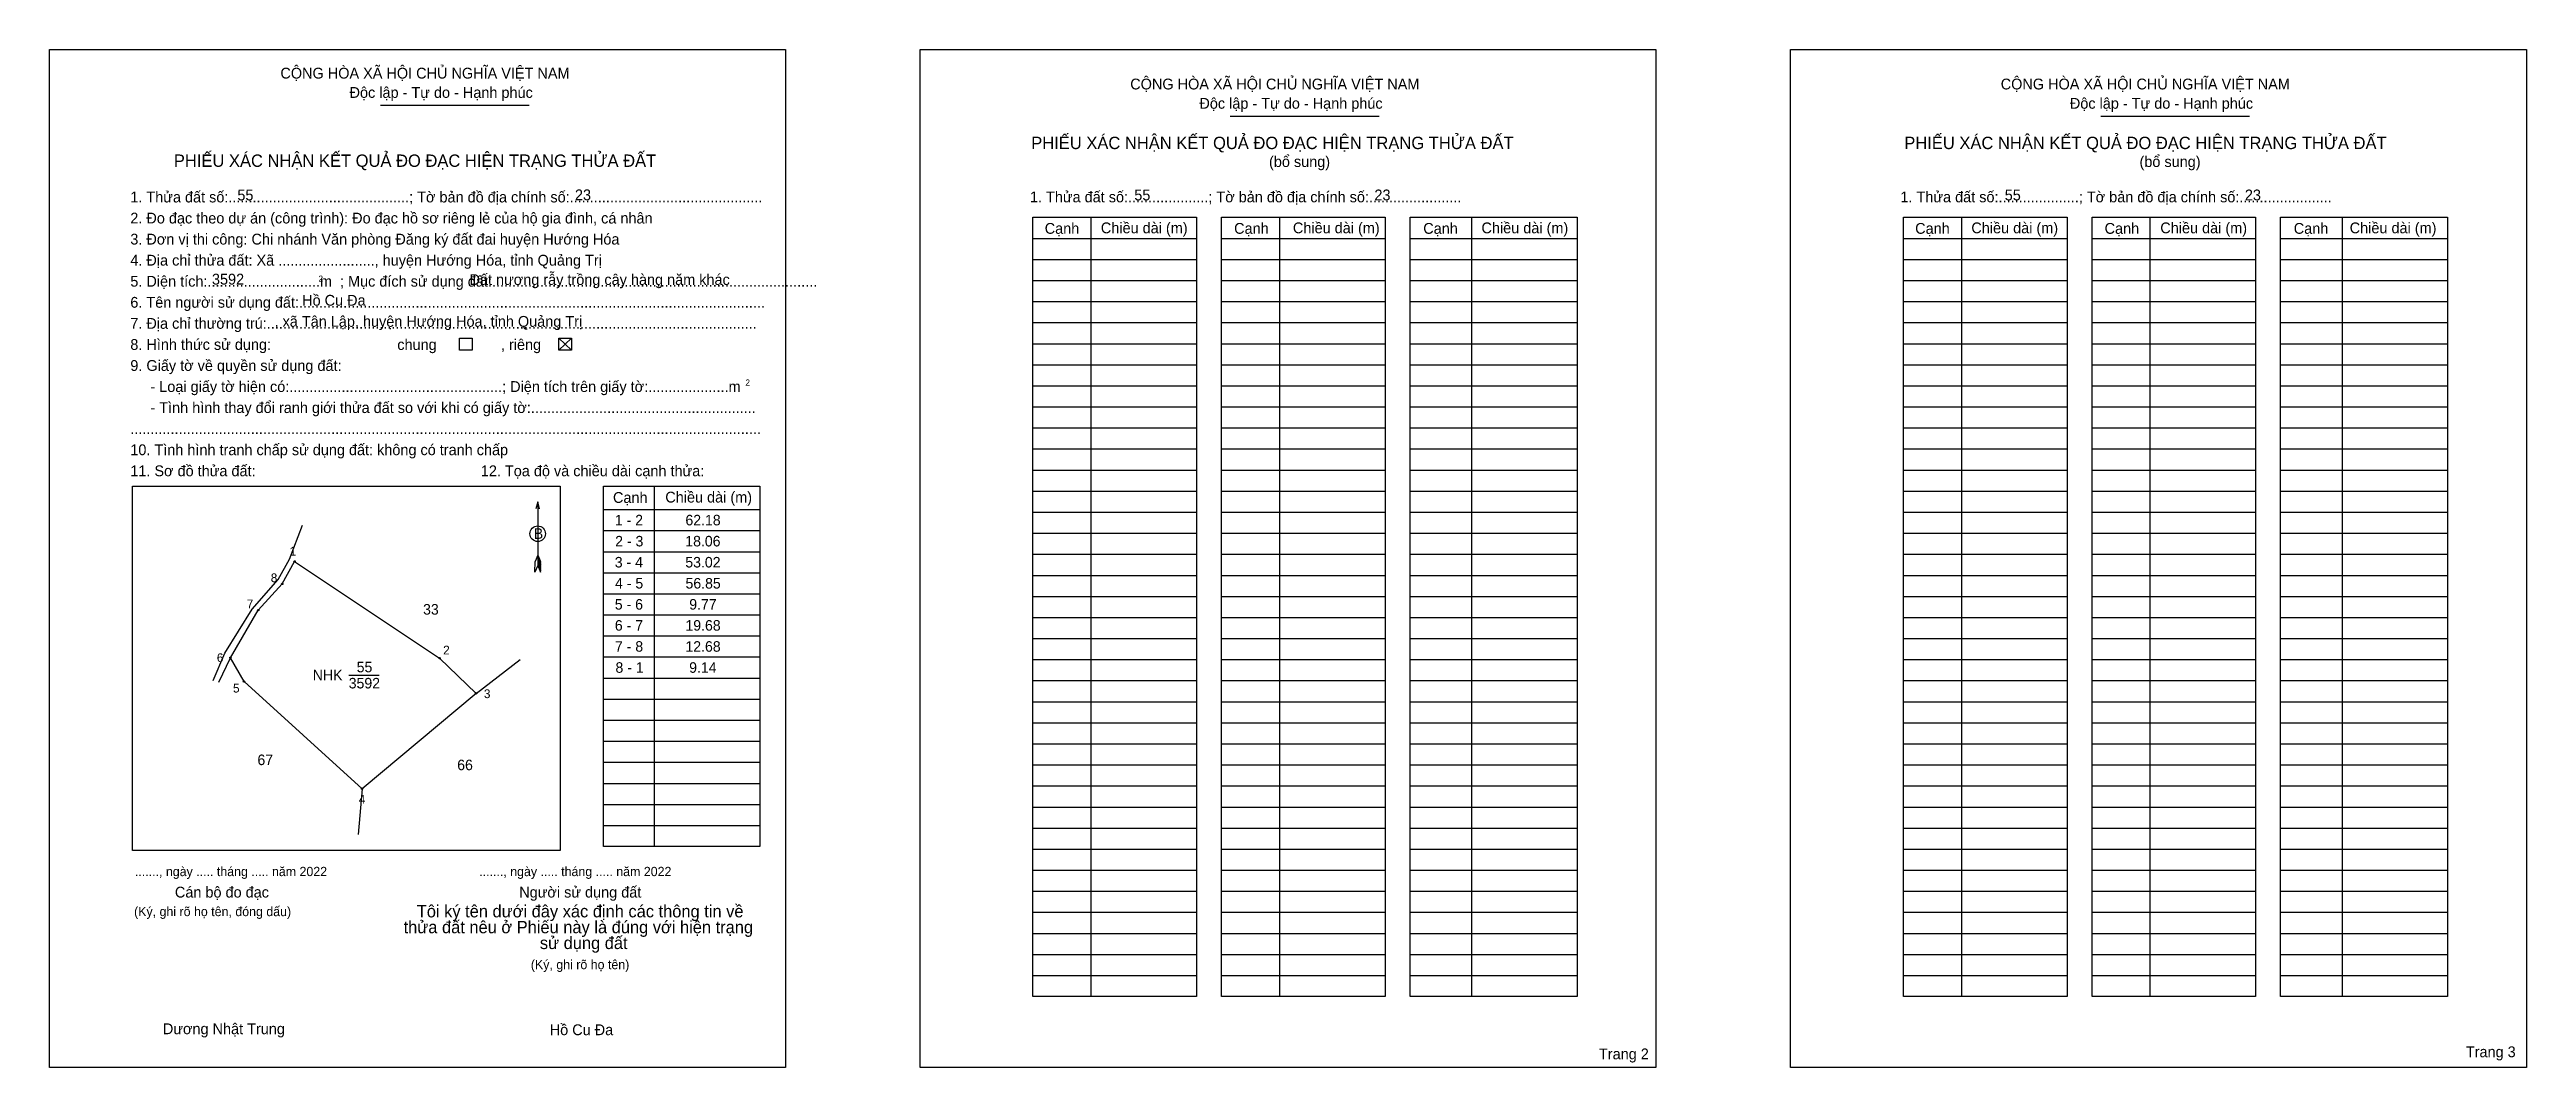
# Model space of a CAD drawing. Extents: x 548919 to 549802, y 1835631 to 1835994.
import ezdxf

# ---------------------------------------------------------------- set-up
doc = ezdxf.new("R2010")
doc.units = 0
for name, color, linetype in [('Level 1', 7, 'Continuous'), ('Level 10', 7, 'Continuous'), ('Level 11', 7, 'Continuous'), ('Level 13', 7, 'Continuous'), ('Level 2', 7, 'Continuous'), ('Level 25', 7, 'Continuous'), ('Level 48', 7, 'Continuous'), ('Level 50', 7, 'Continuous'), ('Level 52', 7, 'Continuous'), ('Level 55', 7, 'Continuous'), ('Level 6', 7, 'Continuous'), ('Level 9', 7, 'Continuous')]:
    doc.layers.add(name, color=color, linetype=linetype)

msp = doc.modelspace()

# ---------------------------------------------------------------- linework, layer by layer
at = {"layer": 'Level 1'}
for p, q in [((548918.9, 1835993.93), (548918.9, 1835993.93)), ((549229.3, 1835993.93), (549229.3, 1835993.93)), ((549036.9, 1835974.06), (549089.97, 1835974.06)), ((549339.94, 1835970.19), (549393.01, 1835970.19)), ((549650.35, 1835970.19), (549703.43, 1835970.19)), ((549290.25, 1835934.1), (549290.25, 1835656.22)), ((549357.48, 1835934.1), (549357.48, 1835656.22)), ((549425.97, 1835934.1), (549425.97, 1835656.22)), ((549600.66, 1835934.1), (549600.66, 1835656.22)), ((549667.9, 1835934.1), (549667.9, 1835656.22)), ((549736.39, 1835934.1), (549736.39, 1835656.22)), ((549269.59, 1835926.59), (549327.92, 1835926.59)), ((549336.83, 1835926.59), (549395.16, 1835926.59)), ((549404.07, 1835926.59), (549463.65, 1835926.59)), ((549580.01, 1835926.59), (549638.34, 1835926.59)), ((549647.24, 1835926.59), (549705.57, 1835926.59)), ((549714.48, 1835926.59), (549774.06, 1835926.59)), ((549269.59, 1835919.08), (549327.92, 1835919.08)), ((549336.83, 1835919.08), (549395.16, 1835919.08)), ((549404.07, 1835919.08), (549463.65, 1835919.08)), ((549580.01, 1835919.08), (549638.34, 1835919.08)), ((549647.24, 1835919.08), (549705.57, 1835919.08)), ((549714.48, 1835919.08), (549774.06, 1835919.08)), ((549269.59, 1835911.57), (549327.92, 1835911.57)), ((549269.59, 1835904.06), (549327.92, 1835904.06)), ((549336.83, 1835911.57), (549395.16, 1835911.57)), ((549336.83, 1835904.06), (549395.16, 1835904.06)), ((549404.07, 1835911.57), (549463.65, 1835911.57)), ((549404.07, 1835904.06), (549463.65, 1835904.06)), ((549580.01, 1835911.57), (549638.34, 1835911.57)), ((549580.01, 1835904.06), (549638.34, 1835904.06)), ((549647.24, 1835911.57), (549705.57, 1835911.57)), ((549647.24, 1835904.06), (549705.57, 1835904.06)), ((549714.48, 1835911.57), (549774.06, 1835911.57)), ((549714.48, 1835904.06), (549774.06, 1835904.06)), ((549269.59, 1835896.55), (549327.92, 1835896.55)), ((549336.83, 1835896.55), (549395.16, 1835896.55)), ((549404.07, 1835896.55), (549463.65, 1835896.55)), ((549580.01, 1835896.55), (549638.34, 1835896.55)), ((549647.24, 1835896.55), (549705.57, 1835896.55)), ((549714.48, 1835896.55), (549774.06, 1835896.55)), ((549100.5, 1835890.99), (549105.01, 1835886.78)), ((549100.5, 1835886.78), (549105.01, 1835890.99)), ((549269.59, 1835889.04), (549327.92, 1835889.04)), ((549336.83, 1835889.04), (549395.16, 1835889.04)), ((549404.07, 1835889.04), (549463.65, 1835889.04)), ((549580.01, 1835889.04), (549638.34, 1835889.04)), ((549647.24, 1835889.04), (549705.57, 1835889.04)), ((549714.48, 1835889.04), (549774.06, 1835889.04)), ((549269.59, 1835881.53), (549327.92, 1835881.53)), ((549336.83, 1835881.53), (549395.16, 1835881.53)), ((549404.07, 1835881.53), (549463.65, 1835881.53)), ((549580.01, 1835881.53), (549638.34, 1835881.53)), ((549647.24, 1835881.53), (549705.57, 1835881.53)), ((549714.48, 1835881.53), (549774.06, 1835881.53)), ((549269.59, 1835874.02), (549327.92, 1835874.02)), ((549336.83, 1835874.02), (549395.16, 1835874.02)), ((549404.07, 1835874.02), (549463.65, 1835874.02)), ((549580.01, 1835874.02), (549638.34, 1835874.02)), ((549647.24, 1835874.02), (549705.57, 1835874.02)), ((549714.48, 1835874.02), (549774.06, 1835874.02)), ((549269.59, 1835866.51), (549327.92, 1835866.51)), ((549336.83, 1835866.51), (549395.16, 1835866.51)), ((549404.07, 1835866.51), (549463.65, 1835866.51)), ((549580.01, 1835866.51), (549638.34, 1835866.51)), ((549647.24, 1835866.51), (549705.57, 1835866.51)), ((549714.48, 1835866.51), (549774.06, 1835866.51)), ((549269.59, 1835859), (549327.92, 1835859)), ((549269.59, 1835851.49), (549327.92, 1835851.49)), ((549336.83, 1835859), (549395.16, 1835859)), ((549336.83, 1835851.49), (549395.16, 1835851.49)), ((549404.07, 1835859), (549463.65, 1835859)), ((549404.07, 1835851.49), (549463.65, 1835851.49)), ((549580.01, 1835859), (549638.34, 1835859)), ((549580.01, 1835851.49), (549638.34, 1835851.49)), ((549647.24, 1835859), (549705.57, 1835859)), ((549647.24, 1835851.49), (549705.57, 1835851.49)), ((549714.48, 1835859), (549774.06, 1835859)), ((549714.48, 1835851.49), (549774.06, 1835851.49)), ((549269.59, 1835843.98), (549327.92, 1835843.98)), ((549336.83, 1835843.98), (549395.16, 1835843.98)), ((549404.07, 1835843.98), (549463.65, 1835843.98)), ((549580.01, 1835843.98), (549638.34, 1835843.98)), ((549647.24, 1835843.98), (549705.57, 1835843.98)), ((549714.48, 1835843.98), (549774.06, 1835843.98)), ((548948.45, 1835838.23), (548948.45, 1835838.23)), ((549134.46, 1835838.27), (549134.46, 1835709.72)), ((549269.59, 1835836.47), (549327.92, 1835836.47)), ((549336.83, 1835836.47), (549395.16, 1835836.47)), ((549404.07, 1835836.47), (549463.65, 1835836.47)), ((549580.01, 1835836.47), (549638.34, 1835836.47)), ((549647.24, 1835836.47), (549705.57, 1835836.47)), ((549714.48, 1835836.47), (549774.06, 1835836.47)), ((549092.97, 1835832.61), (549092.97, 1835809.9)), ((549116.44, 1835829.88), (549172.14, 1835829.88)), ((549269.59, 1835828.96), (549327.92, 1835828.96)), ((549336.83, 1835828.96), (549395.16, 1835828.96)), ((549404.07, 1835828.96), (549463.65, 1835828.96)), ((549580.01, 1835828.96), (549638.34, 1835828.96)), ((549647.24, 1835828.96), (549705.57, 1835828.96)), ((549714.48, 1835828.96), (549774.06, 1835828.96)), ((549116.44, 1835822.37), (549172.14, 1835822.37)), ((549269.59, 1835821.45), (549327.92, 1835821.45)), ((549336.83, 1835821.45), (549395.16, 1835821.45)), ((549404.07, 1835821.45), (549463.65, 1835821.45)), ((549580.01, 1835821.45), (549638.34, 1835821.45)), ((549647.24, 1835821.45), (549705.57, 1835821.45)), ((549714.48, 1835821.45), (549774.06, 1835821.45)), ((549091.97, 1835807.58), (549092.02, 1835811.33)), ((549092.97, 1835809.9), (549091.97, 1835807.58)), ((549092.97, 1835813.65), (549092.02, 1835811.33)), ((549092.97, 1835813.65), (549093.93, 1835811.33)), ((549092.97, 1835813.32), (549093.93, 1835811)), ((549092.97, 1835813), (549093.93, 1835810.67)), ((549092.97, 1835812.67), (549093.94, 1835810.33)), ((549092.97, 1835812.34), (549093.94, 1835810)), ((549092.97, 1835812.01), (549093.94, 1835809.66)), ((549092.97, 1835811.69), (549093.94, 1835809.32)), ((549092.97, 1835811.36), (549093.96, 1835808.98)), ((549092.97, 1835811.03), (549093.96, 1835808.64)), ((549092.97, 1835810.71), (549093.96, 1835808.31)), ((549092.97, 1835810.38), (549093.97, 1835807.98)), ((549092.97, 1835809.9), (549093.97, 1835807.58)), ((549093.97, 1835807.58), (549093.93, 1835811.33)), ((549116.44, 1835814.86), (549172.14, 1835814.86)), ((549116.44, 1835807.35), (549172.14, 1835807.35)), ((549269.59, 1835813.94), (549327.92, 1835813.94)), ((549336.83, 1835813.94), (549395.16, 1835813.94)), ((549404.07, 1835813.94), (549463.65, 1835813.94)), ((549580.01, 1835813.94), (549638.34, 1835813.94)), ((549647.24, 1835813.94), (549705.57, 1835813.94)), ((549714.48, 1835813.94), (549774.06, 1835813.94)), ((549116.44, 1835799.84), (549172.14, 1835799.84)), ((549269.59, 1835806.43), (549327.92, 1835806.43)), ((549269.59, 1835798.91), (549327.92, 1835798.91)), ((549336.83, 1835806.43), (549395.16, 1835806.43)), ((549336.83, 1835798.91), (549395.16, 1835798.91)), ((549404.07, 1835806.43), (549463.65, 1835806.43)), ((549404.07, 1835798.91), (549463.65, 1835798.91)), ((549580.01, 1835806.43), (549638.34, 1835806.43)), ((549580.01, 1835798.91), (549638.34, 1835798.91)), ((549647.24, 1835806.43), (549705.57, 1835806.43)), ((549647.24, 1835798.91), (549705.57, 1835798.91)), ((549714.48, 1835806.43), (549774.06, 1835806.43)), ((549714.48, 1835798.91), (549774.06, 1835798.91)), ((549116.44, 1835792.33), (549172.14, 1835792.33)), ((549269.59, 1835791.4), (549327.92, 1835791.4)), ((549336.83, 1835791.4), (549395.16, 1835791.4)), ((549404.07, 1835791.4), (549463.65, 1835791.4)), ((549580.01, 1835791.4), (549638.34, 1835791.4)), ((549647.24, 1835791.4), (549705.57, 1835791.4)), ((549714.48, 1835791.4), (549774.06, 1835791.4)), ((549116.44, 1835784.82), (549172.14, 1835784.82)), ((549269.59, 1835783.89), (549327.92, 1835783.89)), ((549336.83, 1835783.89), (549395.16, 1835783.89)), ((549404.07, 1835783.89), (549463.65, 1835783.89)), ((549580.01, 1835783.89), (549638.34, 1835783.89)), ((549647.24, 1835783.89), (549705.57, 1835783.89)), ((549714.48, 1835783.89), (549774.06, 1835783.89)), ((549116.44, 1835777.31), (549172.14, 1835777.31)), ((549269.59, 1835776.38), (549327.92, 1835776.38)), ((549336.83, 1835776.38), (549395.16, 1835776.38)), ((549404.07, 1835776.38), (549463.65, 1835776.38)), ((549580.01, 1835776.38), (549638.34, 1835776.38)), ((549647.24, 1835776.38), (549705.57, 1835776.38)), ((549714.48, 1835776.38), (549774.06, 1835776.38)), ((549116.44, 1835769.8), (549172.14, 1835769.8)), ((549269.59, 1835768.87), (549327.92, 1835768.87)), ((549336.83, 1835768.87), (549395.16, 1835768.87)), ((549404.07, 1835768.87), (549463.65, 1835768.87)), ((549580.01, 1835768.87), (549638.34, 1835768.87)), ((549647.24, 1835768.87), (549705.57, 1835768.87)), ((549714.48, 1835768.87), (549774.06, 1835768.87)), ((549116.44, 1835762.29), (549172.14, 1835762.29)), ((549116.44, 1835754.78), (549172.14, 1835754.78)), ((549269.59, 1835761.36), (549327.92, 1835761.36)), ((549269.59, 1835753.85), (549327.92, 1835753.85)), ((549336.83, 1835761.36), (549395.16, 1835761.36)), ((549336.83, 1835753.85), (549395.16, 1835753.85)), ((549404.07, 1835761.36), (549463.65, 1835761.36)), ((549404.07, 1835753.85), (549463.65, 1835753.85)), ((549580.01, 1835761.36), (549638.34, 1835761.36)), ((549580.01, 1835753.85), (549638.34, 1835753.85)), ((549647.24, 1835761.36), (549705.57, 1835761.36)), ((549647.24, 1835753.85), (549705.57, 1835753.85)), ((549714.48, 1835761.36), (549774.06, 1835761.36)), ((549714.48, 1835753.85), (549774.06, 1835753.85)), ((549116.44, 1835747.27), (549172.14, 1835747.27)), ((549269.59, 1835746.34), (549327.92, 1835746.34)), ((549336.83, 1835746.34), (549395.16, 1835746.34)), ((549404.07, 1835746.34), (549463.65, 1835746.34)), ((549580.01, 1835746.34), (549638.34, 1835746.34)), ((549647.24, 1835746.34), (549705.57, 1835746.34)), ((549714.48, 1835746.34), (549774.06, 1835746.34)), ((549116.44, 1835739.76), (549172.14, 1835739.76)), ((549269.59, 1835738.83), (549327.92, 1835738.83)), ((549336.83, 1835738.83), (549395.16, 1835738.83)), ((549404.07, 1835738.83), (549463.65, 1835738.83)), ((549580.01, 1835738.83), (549638.34, 1835738.83)), ((549647.24, 1835738.83), (549705.57, 1835738.83)), ((549714.48, 1835738.83), (549774.06, 1835738.83)), ((549116.44, 1835732.25), (549172.14, 1835732.25)), ((549269.59, 1835731.32), (549327.92, 1835731.32)), ((549336.83, 1835731.32), (549395.16, 1835731.32)), ((549404.07, 1835731.32), (549463.65, 1835731.32)), ((549580.01, 1835731.32), (549638.34, 1835731.32)), ((549647.24, 1835731.32), (549705.57, 1835731.32)), ((549714.48, 1835731.32), (549774.06, 1835731.32)), ((549116.44, 1835724.74), (549172.14, 1835724.74)), ((549269.59, 1835723.81), (549327.92, 1835723.81)), ((549336.83, 1835723.81), (549395.16, 1835723.81)), ((549404.07, 1835723.81), (549463.65, 1835723.81)), ((549580.01, 1835723.81), (549638.34, 1835723.81)), ((549647.24, 1835723.81), (549705.57, 1835723.81)), ((549714.48, 1835723.81), (549774.06, 1835723.81)), ((549116.44, 1835717.23), (549172.14, 1835717.23)), ((549269.59, 1835716.3), (549327.92, 1835716.3)), ((549336.83, 1835716.3), (549395.16, 1835716.3)), ((549404.07, 1835716.3), (549463.65, 1835716.3)), ((549580.01, 1835716.3), (549638.34, 1835716.3)), ((549647.24, 1835716.3), (549705.57, 1835716.3)), ((549714.48, 1835716.3), (549774.06, 1835716.3)), ((549101, 1835708.27), (549101, 1835708.27)), ((549269.59, 1835708.79), (549327.92, 1835708.79)), ((549269.59, 1835701.28), (549327.92, 1835701.28)), ((549336.83, 1835708.79), (549395.16, 1835708.79)), ((549336.83, 1835701.28), (549395.16, 1835701.28)), ((549404.07, 1835708.79), (549463.65, 1835708.79)), ((549404.07, 1835701.28), (549463.65, 1835701.28)), ((549580.01, 1835708.79), (549638.34, 1835708.79)), ((549580.01, 1835701.28), (549638.34, 1835701.28)), ((549647.24, 1835708.79), (549705.57, 1835708.79)), ((549647.24, 1835701.28), (549705.57, 1835701.28)), ((549714.48, 1835708.79), (549774.06, 1835708.79)), ((549714.48, 1835701.28), (549774.06, 1835701.28)), ((549269.59, 1835693.77), (549327.92, 1835693.77)), ((549336.83, 1835693.77), (549395.16, 1835693.77)), ((549404.07, 1835693.77), (549463.65, 1835693.77)), ((549580.01, 1835693.77), (549638.34, 1835693.77)), ((549647.24, 1835693.77), (549705.57, 1835693.77)), ((549714.48, 1835693.77), (549774.06, 1835693.77)), ((549269.59, 1835686.26), (549327.92, 1835686.26)), ((549336.83, 1835686.26), (549395.16, 1835686.26)), ((549404.07, 1835686.26), (549463.65, 1835686.26)), ((549580.01, 1835686.26), (549638.34, 1835686.26)), ((549647.24, 1835686.26), (549705.57, 1835686.26)), ((549714.48, 1835686.26), (549774.06, 1835686.26)), ((549269.59, 1835678.75), (549327.92, 1835678.75)), ((549336.83, 1835678.75), (549395.16, 1835678.75)), ((549404.07, 1835678.75), (549463.65, 1835678.75)), ((549580.01, 1835678.75), (549638.34, 1835678.75)), ((549647.24, 1835678.75), (549705.57, 1835678.75)), ((549714.48, 1835678.75), (549774.06, 1835678.75)), ((549269.59, 1835671.24), (549327.92, 1835671.24)), ((549336.83, 1835671.24), (549395.16, 1835671.24)), ((549404.07, 1835671.24), (549463.65, 1835671.24)), ((549580.01, 1835671.24), (549638.34, 1835671.24)), ((549647.24, 1835671.24), (549705.57, 1835671.24)), ((549714.48, 1835671.24), (549774.06, 1835671.24)), ((549269.59, 1835663.73), (549327.92, 1835663.73)), ((549336.83, 1835663.73), (549395.16, 1835663.73)), ((549404.07, 1835663.73), (549463.65, 1835663.73)), ((549580.01, 1835663.73), (549638.34, 1835663.73)), ((549647.24, 1835663.73), (549705.57, 1835663.73)), ((549714.48, 1835663.73), (549774.06, 1835663.73)), ((549181.35, 1835630.94), (549181.35, 1835630.94)), ((549491.75, 1835630.94), (549491.75, 1835630.94))]:
    msp.add_line(p, q, dxfattribs=at)
for points in [[(549269.59, 1835934.1), (549327.92, 1835934.1), (549327.92, 1835656.22), (549269.59, 1835656.22)], [(549336.83, 1835934.1), (549395.16, 1835934.1), (549395.16, 1835656.22), (549336.83, 1835656.22)], [(549404.07, 1835934.1), (549463.65, 1835934.1), (549463.65, 1835656.22), (549404.07, 1835656.22)], [(549580.01, 1835934.1), (549638.34, 1835934.1), (549638.34, 1835656.22), (549580.01, 1835656.22)], [(549647.24, 1835934.1), (549705.57, 1835934.1), (549705.57, 1835656.22), (549647.24, 1835656.22)], [(549714.48, 1835934.1), (549774.06, 1835934.1), (549774.06, 1835656.22), (549714.48, 1835656.22)], [(548948.45, 1835838.23), (549101, 1835838.23), (549101, 1835708.27), (548948.45, 1835708.27)], [(549116.44, 1835838.27), (549172.14, 1835838.27), (549172.14, 1835709.72), (549116.44, 1835709.72)]]:
    msp.add_lwpolyline(points, close=True, dxfattribs=at)
msp.add_lwpolyline([(549093.62, 1835830.2), (549092.97, 1835832.61), (549092.32, 1835830.2)], dxfattribs=at)
msp.add_circle((549092.97, 1835821.26), 2.77, dxfattribs=at)
at = {"layer": 'Level 10'}
msp.add_lwpolyline([(549071, 1835764.34), (549030.32, 1835730.33), (548988.25, 1835768.56), (548983.38, 1835777.03), (548993.31, 1835794.02), (549001.87, 1835803.37), (549006.26, 1835811.39), (549057.97, 1835776.85)], close=True, dxfattribs=at)
at = {"layer": 'Level 11'}
for centre in [(549006.26, 1835811.39), (549001.87, 1835803.37), (548993.31, 1835794.02), (548983.38, 1835777.03), (549057.97, 1835776.85), (548988.25, 1835768.56), (549071, 1835764.34), (549071, 1835764.34), (549030.32, 1835730.33)]:
    msp.add_circle(centre, 0.25, dxfattribs=at)
at = {"layer": 'Level 2'}
for points in [[(548918.89, 1835993.93), (549181.34, 1835993.93), (549181.34, 1835630.94), (548918.89, 1835630.94)], [(549229.3, 1835993.93), (549491.75, 1835993.93), (549491.75, 1835630.94), (549229.3, 1835630.94)], [(549539.72, 1835993.93), (549802.16, 1835993.93), (549802.16, 1835630.94), (549539.72, 1835630.94)]]:
    msp.add_lwpolyline(points, close=True, dxfattribs=at)
at = {"layer": 'Level 25'}
msp.add_line((548988.25, 1835768.56), (549030.32, 1835730.33), dxfattribs=at)
at = {"layer": 'Level 50'}
for points in [[(549065.04, 1835890.99), (549069.55, 1835890.99), (549069.55, 1835886.78), (549065.04, 1835886.78)], [(549100.5, 1835890.99), (549105.01, 1835890.99), (549105.01, 1835886.78), (549100.5, 1835886.78)]]:
    msp.add_lwpolyline(points, close=True, dxfattribs=at)
at = {"layer": 'Level 9'}
for p, q in [((549004.42, 1835812.18), (549009.12, 1835824.37)), ((549000.43, 1835804.89), (549004.42, 1835812.18)), ((548991.14, 1835794.31), (549000.43, 1835804.89)), ((548981.38, 1835778.73), (548991.14, 1835794.31)), ((548977.3, 1835768.92), (548981.38, 1835778.73)), ((548979.22, 1835768.32), (548983.38, 1835777.03)), ((549071, 1835764.34), (549086.67, 1835776.37)), ((549025.57, 1835770.86), (549036.45, 1835770.86)), ((549030.32, 1835730.33), (549028.99, 1835714.04))]:
    msp.add_line(p, q, dxfattribs=at)

# ---------------------------------------------------------------- texts
at = {"layer": 'Level 1'}
for s, height, p in [('CỘNG HÒA XÃ HỘI CHỦ NGHĨA VIỆT NAM', 3.8551, (549001.22, 1835983.58)), ('CỘNG HÒA XÃ HỘI CHỦ NGHĨA VIỆT NAM', 3.8551, (549304.27, 1835979.7)), ('CỘNG HÒA XÃ HỘI CHỦ NGHĨA VIỆT NAM', 3.8551, (549614.68, 1835979.7)), ('Độc lập - Tự do - Hạnh phúc', 3.8551, (549025.88, 1835976.7)), ('Độc lập - Tự do - Hạnh phúc', 3.8551, (549328.93, 1835972.82)), ('Độc lập - Tự do - Hạnh phúc', 3.8551, (549639.34, 1835972.82)), ('PHIẾU XÁC NHẬN KẾT QUẢ ĐO ĐẠC HIỆN TRẠNG THỬA ĐẤT', 4.4063, (548963.23, 1835952.1)), ('PHIẾU XÁC NHẬN KẾT QUẢ ĐO ĐẠC HIỆN TRẠNG THỬA ĐẤT', 4.4063, (549268.97, 1835958.43)), ('PHIẾU XÁC NHẬN KẾT QUẢ ĐO ĐẠC HIỆN TRẠNG THỬA ĐẤT', 4.4063, (549580.3, 1835958.43)), ('(bổ sung)', 3.855, (549353.76, 1835952.04)), ('(bổ sung)', 3.855, (549664.18, 1835952.04)), ('1. Thửa đất số:.............................................; Tờ bản đồ địa chính số:................................................', 3.85506, (548947.7, 1835939.41)), ('1. Thửa đất số:....................; Tờ bản đồ địa chính số:.......................', 3.8551, (549268.51, 1835939.45)), ('1. Thửa đất số:....................; Tờ bản đồ địa chính số:.......................', 3.8551, (549578.92, 1835939.45)), ('2. Đo đạc theo dự án (công trình): Đo đạc hồ sơ riêng lẻ của hộ gia đình, cá nhân', 3.8551, (548947.7, 1835931.9)), ('Cạnh', 3.855, (549273.77, 1835928.22)), ('Chiều dài (m)', 3.8551, (549293.79, 1835928.41)), ('Cạnh', 3.855, (549341.32, 1835928.22)), ('Chiều dài (m)', 3.8551, (549362.28, 1835928.41)), ('Cạnh', 3.855, (549408.76, 1835928.22)), ('Chiều dài (m)', 3.8551, (549429.52, 1835928.41)), ('Cạnh', 3.855, (549584.18, 1835928.22)), ('Chiều dài (m)', 3.8551, (549604.21, 1835928.41)), ('Cạnh', 3.855, (549651.73, 1835928.22)), ('Chiều dài (m)', 3.8551, (549671.59, 1835928.41)), ('Cạnh', 3.855, (549719.18, 1835928.22)), ('Chiều dài (m)', 3.8551, (549739.13, 1835928.41)), ('3. Đơn vị thi công: Chi nhánh Văn phòng Đăng ký đất đai huyện Hướng Hóa', 3.8551, (548947.7, 1835924.39)), ('4. Địa chỉ thửa đất: Xã ........................, huyện Hướng Hóa, tỉnh Quảng Trị', 3.8551, (548947.7, 1835916.88)), ('5. Diện tích:............................m  ; Mục đích sử dụng đất:.................................................................................', 3.85506, (548947.7, 1835909.37)), ('2', 2.2, (549014.79, 1835911.12)), ('6. Tên người sử dụng đất:....................................................................................................................', 3.85506, (548947.7, 1835901.86)), ('7. Địa chỉ thường trú:..........................................................................................................................', 3.85506, (548947.7, 1835894.35)), ('chung                , riêng', 3.8551, (549042.9, 1835886.8)), ('9. Giấy tờ về quyền sử dụng đất:', 3.8551, (548947.7, 1835879.33)), ('     - Loại giấy tờ hiện có:.....................................................; Diện tích trên giấy tờ:....................m', 3.85506, (548947.7, 1835871.82)), ('     - Tình hình thay đổi ranh giới thửa đất so với khi có giấy tờ:........................................................', 3.85506, (548947.7, 1835864.31)), ('2', 2.2, (549167.04, 1835874.07)), ('10. Tình hình tranh chấp sử dụng đất: không có tranh chấp', 3.8551, (548947.7, 1835849.28)), ('.............................................................................................................................................................', 3.85506, (548947.7, 1835856.8)), ('11. Sơ đồ thửa đất:', 3.8551, (548947.7, 1835841.77)), ('12. Tọa độ và chiều dài cạnh thửa:', 3.8551, (549072.69, 1835841.77)), ('Cạnh', 3.855, (549119.82, 1835832.26)), ('Chiều dài (m)', 3.8551, (549138.47, 1835832.39)), ('B', 3.76, (549091.58, 1835819.43)), ('......., ngày ..... tháng ..... năm 2022', 3.3045, (548949.34, 1835699.17)), ('......., ngày ..... tháng ..... năm 2022', 3.3045, (549072.12, 1835699.17)), ('Cán bộ đo đạc', 3.8551, (548963.6, 1835691.53)), ('Người sử dụng đất', 3.8551, (549086.39, 1835691.53)), ('(Ký, ghi rõ họ tên, đóng dấu)', 3.3045, (548949.04, 1835684.9)), ('thửa đất nêu ở Phiếu này là đúng với hiện trạng', 4.3807, (549045.15, 1835678.8)), ('Tôi ký tên dưới đây xác định các thông tin về', 4.3807, (549049.84, 1835684.46)), ('sử dụng đất', 4.3807, (549093.75, 1835673.16)), ('(Ký, ghi rõ họ tên)', 3.3045, (549090.52, 1835665.98)), ('Dương Nhật Trung', 3.8551, (548959.31, 1835642.8)), ('Trang 2', 3.855, (549471.43, 1835633.84)), ('Trang 3', 3.855, (549780.55, 1835634.59))]:
    msp.add_text(s, height=height, dxfattribs=at).set_placement(p)
at = {"layer": 'Level 13'}
for s, p in [('NHK', (549012.76, 1835768.98)), ('55', (549028.42, 1835771.86)), ('3592', (549025.58, 1835766.1))]:
    msp.add_text(s, height=3.755, dxfattribs=at).set_placement(p)
at = {"layer": 'Level 48'}
msp.add_text('8. Hình thức sử dụng:', height=3.8552, dxfattribs=at).set_placement((548947.7, 1835886.84))
at = {"layer": 'Level 52'}
for s, p in [('1 - 2', (549120.48, 1835824.25)), ('62.18', (549145.65, 1835824.25)), ('2 - 3', (549120.6, 1835816.74)), ('18.06', (549145.6, 1835816.74)), ('3 - 4', (549120.46, 1835809.23)), ('53.02', (549145.61, 1835809.23)), ('4 - 5', (549120.55, 1835801.72)), ('5 - 6', (549120.47, 1835794.21)), ('56.85', (549145.68, 1835801.72)), ('9.77', (549147.01, 1835794.21)), ('33', (549052.1, 1835792.43)), ('6 - 7', (549120.49, 1835786.7)), ('19.68', (549145.65, 1835786.7)), ('7 - 8', (549120.52, 1835779.19)), ('12.68', (549145.65, 1835779.19)), ('8 - 1', (549120.71, 1835771.68)), ('9.14', (549146.98, 1835771.68)), ('67', (548993.03, 1835738.76)), ('66', (549064.27, 1835736.94))]:
    msp.add_text(s, height=3.755, dxfattribs=at).set_placement(p)
at = {"layer": 'Level 55'}
for s, p in [('1', (549006.23, 1835811.39)), ('8', (549001.83, 1835803.37)), ('7', (548993.27, 1835794.02)), ('6', (548983.34, 1835777.03)), ('2', (549057.93, 1835776.85)), ('5', (548988.21, 1835768.56)), ('3', (549070.96, 1835764.34)), ('4', (549030.28, 1835730.33))]:
    msp.add_text(s, height=0.125, dxfattribs=at).set_placement(p)
at = {"layer": 'Level 6'}
for s, height, p in [('55', 3.855, (548985.87, 1835940.12)), ('23', 3.855, (549106.26, 1835940.18)), ('55', 3.855, (549305.71, 1835940.12)), ('23', 3.855, (549391.34, 1835940.15)), ('55', 3.855, (549616.12, 1835940.12)), ('23', 3.855, (549701.75, 1835940.15)), ('3592', 3.855, (548976.81, 1835910.12)), ('Đất nương rẫy trồng cây hàng năm khác', 3.8553, (549068.66, 1835909.97)), ('Hồ Cu Đa', 3.855, (549008.97, 1835902.58)), (', xã Tân Lập, huyện Hướng Hóa, tỉnh Quảng Trị', 3.8553, (548999.13, 1835895.06)), ('Hồ Cu Đa', 3.855, (549097.26, 1835642.45))]:
    msp.add_text(s, height=height, dxfattribs=at).set_placement(p)
at = {"layer": 'Level 9'}
for s, p in [('1', (549004.49, 1835813.47)), ('8', (548997.79, 1835803.99)), ('7', (548989.23, 1835794.68)), ('2', (549059.26, 1835778.21)), ('6', (548978.56, 1835775.48)), ('5', (548984.32, 1835764.64)), ('3', (549073.79, 1835762.65)), ('4', (549029.17, 1835725.01))]:
    msp.add_text(s, height=3.13, dxfattribs=at).set_placement(p)

doc.saveas('drawing.dxf')
